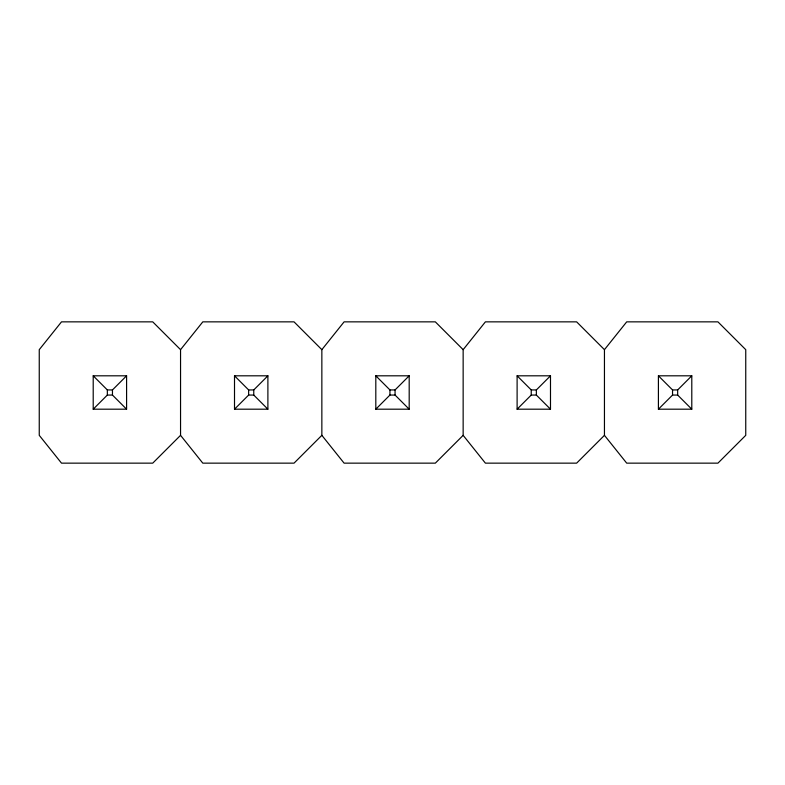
<?xml version="1.0" encoding="UTF-8"?>
<svg xmlns="http://www.w3.org/2000/svg" width="785" height="785" viewBox="0 0 785 785"><rect width="100%" height="100%" fill="white"/><g stroke="black" fill="none" stroke-linecap="round" stroke-linejoin="round"><path stroke-width="1.18" d="M321.85 435.332L294.032 463.15L202.805 463.15L180.55 435.332L180.55 349.668L202.805 321.85L294.032 321.85L321.85 349.668L321.85 435.332L344.105 463.15L435.332 463.15L463.15 435.332L463.15 349.668L485.405 321.85L576.632 321.85L604.45 349.668L604.45 435.332L626.705 463.15L717.932 463.15L745.75 435.332L745.75 349.668L717.932 321.85L626.705 321.85L604.45 349.668M321.85 349.668L344.105 321.85L435.332 321.85L463.15 349.668M93.209 409.191L107.339 395.061L112.461 395.061L126.591 409.191L93.209 409.191L93.209 375.809L126.591 375.809L126.591 409.191M93.209 375.809L107.339 389.939L112.461 389.939L126.591 375.809M180.55 435.332L152.732 463.15L61.505 463.15L39.25 435.332L39.25 349.668L61.505 321.85L152.732 321.85L180.55 349.668M234.509 409.191L248.639 395.061L253.761 395.061L267.891 409.191L267.891 375.809L234.509 375.809L234.509 409.191L267.891 409.191M234.509 375.809L248.639 389.939L253.761 389.939L267.891 375.809M375.809 409.191L389.939 395.061L395.061 395.061L409.191 409.191L409.191 375.809L375.809 375.809L375.809 409.191L409.191 409.191M395.061 395.061L395.061 389.939L409.191 375.809M517.109 409.191L531.239 395.061L531.239 389.939L517.109 375.809L550.491 375.809L550.491 409.191L517.109 409.191L517.109 375.809M531.239 389.939L536.361 389.939L550.491 375.809M604.45 435.332L576.632 463.15L485.405 463.15L463.15 435.332M658.409 409.191L672.539 395.061L672.539 389.939L658.409 375.809L691.791 375.809L691.791 409.191L658.409 409.191L658.409 375.809M672.539 389.939L677.661 389.939L691.791 375.809M375.809 375.809L389.939 389.939L395.061 389.939M531.239 395.061L536.361 395.061L550.491 409.191M672.539 395.061L677.661 395.061L691.791 409.191M677.661 389.939L677.661 395.061M536.361 389.939L536.361 395.061M389.939 389.939L389.939 395.061M253.761 389.939L253.761 395.061M248.639 389.939L248.639 395.061M112.461 389.939L112.461 395.061M107.339 389.939L107.339 395.061"/></g></svg>
